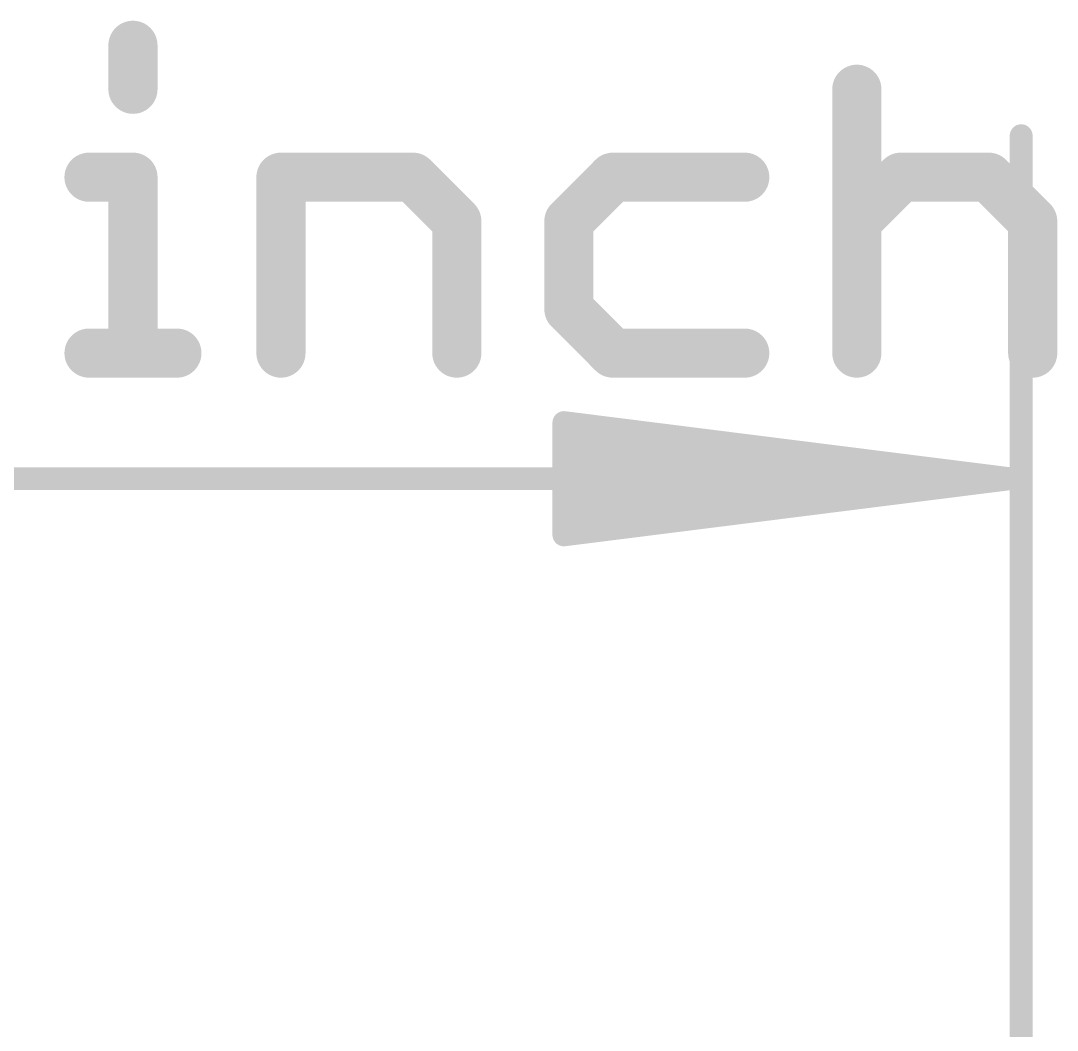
# Model space of a CAD drawing. Extents: x -29 to 78, y -18 to 28.
# Drawn here: x 7.01 to 12.91, y 22.26 to 28 of the extents above; entities that cross this region are included whole.
import ezdxf

# ---------------------------------------------------------------- set-up
doc = ezdxf.new("R2010")
doc.units = 0
doc.layers.add('47', color=253, linetype='CONTINUOUS')

msp = doc.modelspace()

# ---------------------------------------------------------------- linework, layer by layer
at = {"layer": '47'}
for points, const_width in [([(7.6498, 27.8641), (7.6498, 27.6141)], 0.2794), ([(11.7655, 27.6141), (11.7655, 26.1142)], 0.2794), ([(12.7, 21.59), (12.7, 27.35)], 0.13), ([(7.3998, 27.1141), (7.6498, 27.1141)], 0.2794), ([(7.6498, 27.1141), (7.6498, 26.1142)], 0.2794), ([(8.4912, 26.1142), (8.4912, 27.1141)], 0.2794), ([(8.4912, 27.1141), (9.2412, 27.1141)], 0.2794), ([(9.2412, 27.1141), (9.4911, 26.8641)], 0.2794), ([(10.3783, 27.1141), (10.1284, 26.8641)], 0.2794), ([(11.1283, 27.1141), (10.3783, 27.1141)], 0.2794), ([(11.7655, 26.8641), (12.0155, 27.1141)], 0.2794), ([(12.0155, 27.1141), (12.5155, 27.1141)], 0.2794), ([(12.5155, 27.1141), (12.7654, 26.8641)], 0.2794), ([(9.4911, 26.8641), (9.4911, 26.1142)], 0.2794), ([(10.1284, 26.8641), (10.1284, 26.3642)], 0.2794), ([(12.7654, 26.8641), (12.7654, 26.1142)], 0.2794), ([(10.1284, 26.3642), (10.3783, 26.1142)], 0.2794), ([(7.3998, 26.1142), (7.8997, 26.1142)], 0.2794), ([(10.3783, 26.1142), (11.1283, 26.1142)], 0.2794), ([(12.635, 25.4), (10.1, 25.7192)], 0.13), ([(10.1, 25.7192), (10.1, 25.0808)], 0.13), ([(12.635, 25.4), (10.1, 25.66)], 0.13), ([(12.635, 25.4), (10.1, 25.53)], 0.13), ([(0.065, 25.4), (12.635, 25.4)], 0.13), ([(10.1, 25.0808), (12.635, 25.4)], 0.13), ([(10.1, 25.27), (12.635, 25.4)], 0.13), ([(10.1, 25.14), (12.635, 25.4)], 0.13)]:
    msp.add_lwpolyline(points, dxfattribs=dict(at, const_width=const_width))
for points, const_width in [([(7.7196, 27.8641, 1), (7.5799, 27.8641)], 0.1397), ([(11.8354, 27.6141, 1), (11.6957, 27.6141)], 0.1397), ([(7.5799, 27.6141, 1), (7.7196, 27.6141)], 0.1397), ([(12.7325, 27.35, 1), (12.6675, 27.35)], 0.065), ([(7.3998, 27.184, 1), (7.3998, 27.0443)], 0.1397), ([(7.7196, 27.1141, 1), (7.5799, 27.1141)], 0.1397), ([(7.6498, 27.0443, 1), (7.6498, 27.184)], 0.1397), ([(8.4912, 27.184, 1), (8.4912, 27.0443)], 0.1397), ([(8.5611, 27.1141, 1), (8.4214, 27.1141)], 0.1397), ([(9.2905, 27.1635, 1), (9.1918, 27.0647)], 0.1397), ([(9.2412, 27.0443, 1), (9.2412, 27.184)], 0.1397), ([(10.3783, 27.184, 1), (10.3783, 27.0443)], 0.1397), ([(10.4277, 27.0647, 1), (10.329, 27.1635)], 0.1397), ([(11.1283, 27.0443, 1), (11.1283, 27.184)], 0.1397), ([(12.0155, 27.184, 1), (12.0155, 27.0443)], 0.1397), ([(12.0649, 27.0647, 1), (11.9661, 27.1635)], 0.1397), ([(12.5649, 27.1635, 1), (12.4661, 27.0647)], 0.1397), ([(12.5155, 27.0443, 1), (12.5155, 27.184)], 0.1397), ([(9.561, 26.8641, 1), (9.4213, 26.8641)], 0.1397), ([(10.1982, 26.8641, 1), (10.0585, 26.8641)], 0.1397), ([(12.8353, 26.8641, 1), (12.6956, 26.8641)], 0.1397), ([(9.4417, 26.8147, 1), (9.5405, 26.9135)], 0.1397), ([(10.079, 26.9135, 1), (10.1778, 26.8147)], 0.1397), ([(11.7161, 26.9135, 1), (11.8149, 26.8147)], 0.1397), ([(12.7161, 26.8147, 1), (12.8148, 26.9135)], 0.1397), ([(10.1778, 26.4136, 1), (10.079, 26.3148)], 0.1397), ([(10.0585, 26.3642, 1), (10.1982, 26.3642)], 0.1397), ([(7.3998, 26.184, 1), (7.3998, 26.0444)], 0.1397), ([(7.8997, 26.0444, 1), (7.8997, 26.184)], 0.1397), ([(10.3783, 26.184, 1), (10.3783, 26.0444)], 0.1397), ([(10.329, 26.0648, 1), (10.4277, 26.1636)], 0.1397), ([(11.1283, 26.0444, 1), (11.1283, 26.184)], 0.1397), ([(7.5799, 26.1142, 1), (7.7196, 26.1142)], 0.1397), ([(8.4214, 26.1142, 1), (8.5611, 26.1142)], 0.1397), ([(9.4213, 26.1142, 1), (9.561, 26.1142)], 0.1397), ([(11.6957, 26.1142, 1), (11.8354, 26.1142)], 0.1397), ([(12.6956, 26.1142, 1), (12.8353, 26.1142)], 0.1397), ([(10.1041, 25.7515, 1), (10.0959, 25.687)], 0.065), ([(10.1325, 25.7192, 1), (10.0675, 25.7192)], 0.065), ([(10.1033, 25.6923, 1), (10.0967, 25.6277)], 0.065), ([(10.1017, 25.5625, 1), (10.0983, 25.4975)], 0.065), ([(12.6391, 25.3678, 1), (12.6309, 25.4322)], 0.065), ([(12.6309, 25.3678, 1), (12.6391, 25.4322)], 0.065), ([(12.6383, 25.3677, 1), (12.6317, 25.4323)], 0.065), ([(12.6317, 25.3677, 1), (12.6383, 25.4323)], 0.065), ([(12.6333, 25.3675, 1), (12.6367, 25.4325)], 0.065), ([(12.6367, 25.3675, 1), (12.6333, 25.4325)], 0.065), ([(12.635, 25.3675, 1), (12.635, 25.4325)], 0.065), ([(10.0983, 25.3025, 1), (10.1017, 25.2375)], 0.065), ([(10.0967, 25.1723, 1), (10.1033, 25.1077)], 0.065), ([(10.0959, 25.113, 1), (10.1041, 25.0485)], 0.065), ([(10.0675, 25.0808, 1), (10.1325, 25.0808)], 0.065)]:
    msp.add_lwpolyline(points, format="xyb", dxfattribs=dict(at, const_width=const_width))

doc.saveas('drawing.dxf')
